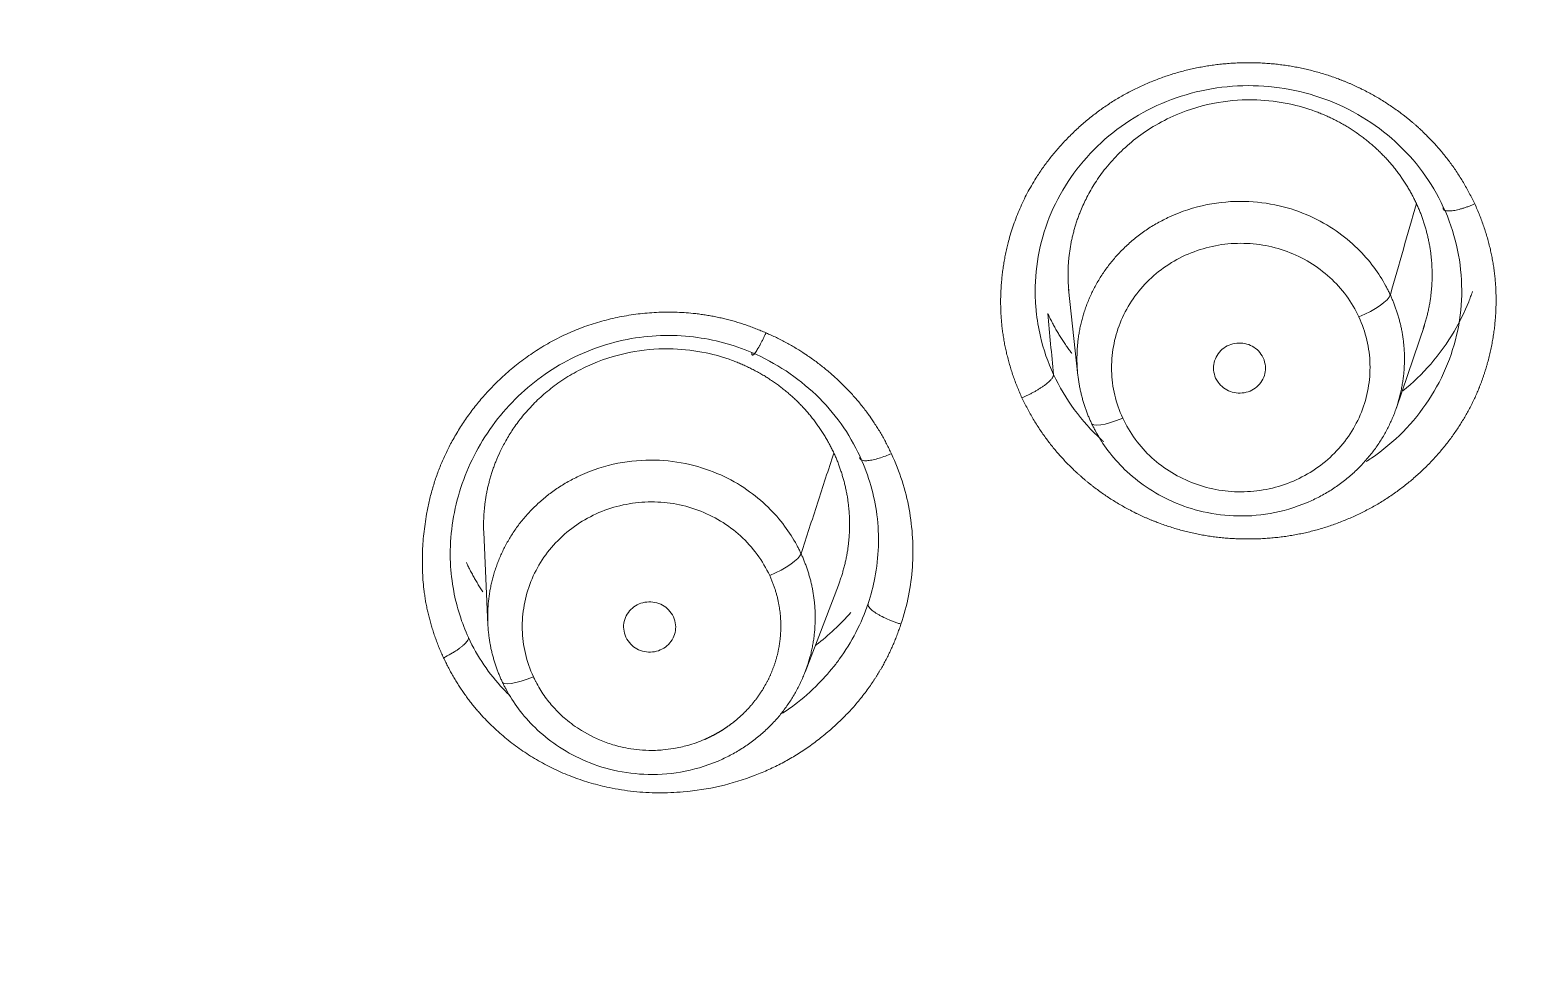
# Model space of a CAD drawing. Extents: x 6534 to 7663, y 0 to 827.
# Drawn here: x 7052.75 to 7065.64, y 511.1 to 519.33 of the extents above; entities that cross this region are included whole.
import ezdxf

# ---------------------------------------------------------------- set-up
doc = ezdxf.new("R2010")
doc.units = 0
doc.header["$LTSCALE"] = 30
doc.header["$MEASUREMENT"] = 0
doc.layers.add('1', color=7, linetype='CONTINUOUS')

msp = doc.modelspace()

# ---------------------------------------------------------------- linework, layer by layer
at = {"layer": '1', "color": 7, "linetype": 'Continuous', "lineweight": 18}
for p, q in [((7061.763, 517.079), (7061.843, 516.332)), ((7064.605, 516.05), (7064.848, 516.764)), ((7056.691, 514.973), (7056.726, 514.169)), ((7059.478, 513.759), (7059.766, 514.514))]:
    msp.add_line(p, q, dxfattribs=at)
at = {"layer": '1', "color": 7, "linetype": 'Continuous', "lineweight": 13}
for p, q in [((7061.958, 515.925), (7061.958, 515.925)), ((7056.847, 513.684), (7056.847, 513.684))]:
    msp.add_line(p, q, dxfattribs=at)
at = {"layer": '1', "color": 7, "linetype": 'Continuous', "lineweight": 18}
for centre, major_axis, ratio, start_param, end_param in [((7103.394, 533.307), (-60.5, 0), 0.961466, 4.72417, 7.004197), ((7103.394, 533.445), (60, 0), 0.961466, 1.582577, 4.712389), ((7103.394, 533.445), (-59.925, 0), 0.961466, 4.712389, 7.853982), ((7103.394, 533.775), (60, 0), 0.961466, 3.141593, 4.11151), ((7103.394, 533.603), (-59.925, 0), 0.961466, 0.108974, 0.846708), ((7064.28, 516.921), (-0.272, -0.126), 0.251191, 1.45551, 2.928407), ((7062.232, 516.044), (0.272, 0.126), 0.25124, 3.053717, 4.596379), ((7059.171, 514.679), (-0.272, -0.126), 0.251271, 1.455896, 2.913161), ((7057.121, 513.802), (0.272, 0.126), 0.25132, 3.034487, 4.59637)]:
    msp.add_ellipse(centre, major_axis=major_axis, ratio=ratio, start_param=start_param, end_param=end_param, dxfattribs=at)
at = {"layer": '1', "color": 7, "linetype": 'Continuous', "lineweight": 13}
for centre, major_axis, start_param, end_param in [((7103.394, 533.307), (59.425, 0), 1.570796, 4.70194), ((7103.394, 533.307), (57.948, 0), 1.579187, 4.712389), ((7103.394, 533.352), (57.403, 0), 1.579486, 4.712389)]:
    msp.add_ellipse(centre, major_axis=major_axis, ratio=0.961466, start_param=start_param, end_param=end_param, dxfattribs=at)
for points, degree, knots in [([(7041.43, 533.602), (7041.43, 531.812), (7041.514, 530.022), (7041.849, 526.457), (7042.1, 524.682), (7042.768, 521.16), (7043.184, 519.414), (7044.179, 515.964), (7044.757, 514.261), (7046.071, 510.912), (7046.806, 509.265), (7048.427, 506.043), (7049.314, 504.467), (7051.23, 501.398), (7052.261, 499.905), (7054.457, 497.015), (7055.623, 495.617), (7056.852, 494.273)], 3, [0, 0, 0, 0, 0.125, 0.125, 0.25, 0.25, 0.375, 0.375, 0.5, 0.5, 0.625, 0.625, 0.75, 0.75, 0.875, 0.875, 1, 1, 1, 1]), ([(7061.358, 516.138), (7061.185, 516.518), (7061.174, 516.917), (7061.169, 517.12), (7061.24, 517.527), (7061.465, 518.097), (7061.764, 518.399), (7062.065, 518.704), (7062.459, 518.87), (7062.849, 519.034), (7063.279, 519.043), (7063.705, 519.051), (7064.101, 518.903), (7064.297, 518.83), (7064.653, 518.612), (7064.805, 518.473), (7065.104, 518.2), (7065.285, 517.819)], 2, [0, 0, 0, 0.125, 0.125, 0.1875, 0.25, 0.375, 0.375, 0.5, 0.5, 0.625, 0.625, 0.75, 0.75, 0.8125, 0.875, 0.875, 1, 1, 1]), ([(7062.232, 515.962), (7062.202, 516.026), (7062.179, 516.093), (7062.146, 516.231), (7062.137, 516.301), (7062.134, 516.442), (7062.139, 516.513), (7062.164, 516.652), (7062.183, 516.72), (7062.236, 516.852), (7062.269, 516.915), (7062.347, 517.035), (7062.393, 517.091), (7062.494, 517.193), (7062.549, 517.239), (7062.669, 517.321), (7062.733, 517.356), (7062.867, 517.413), (7062.937, 517.435), (7063.08, 517.467), (7063.153, 517.475), (7063.3, 517.479), (7063.374, 517.474), (7063.518, 517.45), (7063.589, 517.431), (7063.726, 517.381), (7063.792, 517.349), (7063.916, 517.274), (7063.974, 517.23), (7064.081, 517.133), (7064.129, 517.08), (7064.214, 516.965), (7064.25, 516.903), (7064.28, 516.839)], 3, [0, 0, 0, 0, 0.0625, 0.0625, 0.125, 0.125, 0.1875, 0.1875, 0.25, 0.25, 0.3125, 0.3125, 0.375, 0.375, 0.4375, 0.4375, 0.5, 0.5, 0.5625, 0.5625, 0.625, 0.625, 0.6875, 0.6875, 0.75, 0.75, 0.8125, 0.8125, 0.875, 0.875, 0.9375, 0.9375, 1, 1, 1, 1]), ([(7056.342, 513.884), (7056.339, 513.891), (7056.332, 513.905), (7056.323, 513.927), (7056.313, 513.949), (7056.304, 513.971), (7056.295, 513.993), (7056.287, 514.015), (7056.278, 514.038), (7056.27, 514.06), (7056.262, 514.082), (7056.255, 514.104), (7056.248, 514.126), (7056.241, 514.148), (7056.234, 514.17), (7056.228, 514.192), (7056.222, 514.215), (7056.216, 514.237), (7056.211, 514.259), (7056.205, 514.281), (7056.2, 514.303), (7056.196, 514.326), (7056.191, 514.348), (7056.187, 514.37), (7056.183, 514.392), (7056.18, 514.415), (7056.177, 514.437), (7056.171, 514.478), (7056.165, 514.539), (7056.16, 514.62), (7056.158, 514.703), (7056.159, 514.816), (7056.169, 514.958), (7056.19, 515.109), (7056.216, 515.238), (7056.244, 515.345), (7056.277, 515.45), (7056.316, 515.553), (7056.36, 515.653), (7056.412, 515.755), (7056.472, 515.859), (7056.541, 515.964), (7056.616, 516.065), (7056.697, 516.161), (7056.791, 516.261), (7056.898, 516.362), (7057.019, 516.46), (7057.146, 516.548), (7057.279, 516.628), (7057.42, 516.698), (7057.565, 516.757), (7057.715, 516.804), (7057.869, 516.841), (7058.028, 516.867), (7058.188, 516.88), (7058.348, 516.882), (7058.47, 516.874), (7058.554, 516.865), (7058.6, 516.858), (7058.646, 516.851), (7058.692, 516.842), (7058.738, 516.833), (7058.783, 516.822), (7058.828, 516.811), (7058.873, 516.798), (7058.918, 516.785), (7058.963, 516.77), (7059.007, 516.754), (7059.051, 516.737), (7059.095, 516.72), (7059.125, 516.707), (7059.139, 516.701)], 3, [0, 0, 0, 0, 0.004832, 0.009643, 0.014433, 0.019204, 0.023955, 0.028687, 0.033401, 0.038097, 0.042776, 0.047438, 0.052084, 0.056714, 0.061329, 0.065929, 0.070515, 0.075088, 0.079647, 0.084195, 0.08873, 0.093255, 0.097769, 0.102273, 0.106767, 0.111253, 0.115731, 0.120201, 0.135993, 0.152075, 0.16847, 0.185198, 0.219107, 0.252894, 0.274925, 0.296703, 0.318285, 0.339729, 0.361095, 0.382445, 0.40692, 0.431335, 0.455769, 0.480302, 0.505014, 0.535604, 0.565805, 0.595777, 0.62568, 0.656329, 0.686742, 0.717097, 0.74757, 0.779074, 0.810217, 0.841177, 0.872134, 0.881224, 0.890302, 0.899371, 0.908437, 0.917505, 0.92658, 0.935667, 0.94477, 0.953894, 0.963044, 0.972225, 0.981442, 0.990699, 1, 1, 1, 1]), ([(7061.632, 516.34), (7061.583, 516.446), (7061.545, 516.557), (7061.501, 516.743), (7061.489, 516.816), (7061.482, 516.889)], 3, [0, 0, 0, 0, 0.611247, 0.611247, 1, 1, 1, 1]), ([(7064.28, 516.839), (7064.31, 516.774), (7064.333, 516.707), (7064.365, 516.569), (7064.375, 516.499), (7064.378, 516.358), (7064.373, 516.287), (7064.348, 516.148), (7064.329, 516.08), (7064.276, 515.948), (7064.243, 515.885), (7064.165, 515.766), (7064.119, 515.71), (7064.018, 515.607), (7063.963, 515.561), (7063.843, 515.48), (7063.779, 515.445), (7063.645, 515.387), (7063.575, 515.365), (7063.432, 515.334), (7063.359, 515.325), (7063.212, 515.321), (7063.138, 515.326), (7062.994, 515.35), (7062.923, 515.369), (7062.786, 515.42), (7062.72, 515.451), (7062.596, 515.527), (7062.538, 515.57), (7062.431, 515.667), (7062.383, 515.721), (7062.298, 515.836), (7062.262, 515.897), (7062.232, 515.962)], 3, [0, 0, 0, 0, 0.0625, 0.0625, 0.125, 0.125, 0.1875, 0.1875, 0.25, 0.25, 0.3125, 0.3125, 0.375, 0.375, 0.4375, 0.4375, 0.5, 0.5, 0.5625, 0.5625, 0.625, 0.625, 0.6875, 0.6875, 0.75, 0.75, 0.8125, 0.8125, 0.875, 0.875, 0.9375, 0.9375, 1, 1, 1, 1]), ([(7065.049, 516.431), (7065.005, 516.323), (7064.951, 516.218), (7064.821, 516.021), (7064.747, 515.928), (7064.58, 515.759), (7064.488, 515.683), (7064.374, 515.605), (7064.358, 515.595), (7064.342, 515.585)], 3, [0, 0, 0, 0, 0.316857, 0.316857, 0.633714, 0.633714, 0.950571, 0.950571, 1, 1, 1, 1]), ([(7062.067, 515.758), (7062.061, 515.763), (7062.055, 515.768), (7061.961, 515.854), (7061.882, 515.942), (7061.742, 516.132), (7061.682, 516.233), (7061.633, 516.34)], 3, [0, 0, 0, 0, 0.032531, 0.032531, 0.516266, 0.516266, 1, 1, 1, 1]), ([(7065.321, 516.219), (7065.17, 515.851), (7064.88, 515.557), (7064.579, 515.253), (7064.185, 515.087), (7063.795, 514.922), (7063.365, 514.914), (7062.939, 514.905), (7062.543, 515.053), (7062.347, 515.126), (7061.991, 515.345), (7061.839, 515.484), (7061.54, 515.756), (7061.358, 516.138)], 2, [0, 0, 0, 0.162742, 0.162742, 0.330194, 0.330194, 0.497645, 0.497645, 0.665097, 0.665097, 0.748823, 0.832548, 0.832548, 1, 1, 1]), ([(7060.226, 515.653), (7060.209, 515.646), (7060.192, 515.639), (7060.156, 515.626), (7060.137, 515.619), (7060.101, 515.609), (7060.084, 515.604), (7060.051, 515.597), (7060.036, 515.594), (7060.008, 515.592), (7059.996, 515.592), (7059.977, 515.594), (7059.969, 515.597), (7059.958, 515.603), (7059.955, 515.607), (7059.952, 515.617), (7059.952, 515.623), (7059.954, 515.628)], 3, [0, 0, 0, 0, 0.125, 0.125, 0.25, 0.25, 0.375, 0.375, 0.5, 0.5, 0.625, 0.625, 0.75, 0.75, 0.875, 0.875, 1, 1, 1, 1]), ([(7057.121, 513.719), (7057.091, 513.784), (7057.068, 513.851), (7057.036, 513.988), (7057.027, 514.059), (7057.023, 514.2), (7057.029, 514.271), (7057.054, 514.41), (7057.073, 514.478), (7057.126, 514.61), (7057.159, 514.673), (7057.237, 514.792), (7057.282, 514.848), (7057.384, 514.95), (7057.439, 514.997), (7057.559, 515.078), (7057.623, 515.113), (7057.757, 515.171), (7057.827, 515.193), (7057.97, 515.224), (7058.043, 515.233), (7058.19, 515.237), (7058.264, 515.232), (7058.408, 515.208), (7058.479, 515.189), (7058.616, 515.138), (7058.682, 515.107), (7058.806, 515.032), (7058.865, 514.988), (7058.971, 514.891), (7059.019, 514.838), (7059.104, 514.722), (7059.141, 514.661), (7059.171, 514.596)], 3, [0, 0, 0, 0, 0.0625, 0.0625, 0.125, 0.125, 0.1875, 0.1875, 0.25, 0.25, 0.3125, 0.3125, 0.375, 0.375, 0.4375, 0.4375, 0.5, 0.5, 0.5625, 0.5625, 0.625, 0.625, 0.6875, 0.6875, 0.75, 0.75, 0.8125, 0.8125, 0.875, 0.875, 0.9375, 0.9375, 1, 1, 1, 1]), ([(7056.559, 514.058), (7056.5, 514.186), (7056.432, 514.4), (7056.406, 514.625), (7056.402, 514.707)], 3, [0, 0, 0, 0, 0.635804, 1, 1, 1, 1]), ([(7059.171, 514.596), (7059.173, 514.591), (7059.178, 514.582), (7059.184, 514.566), (7059.19, 514.551), (7059.196, 514.536), (7059.202, 514.521), (7059.207, 514.506), (7059.213, 514.491), (7059.218, 514.476), (7059.222, 514.461), (7059.227, 514.446), (7059.231, 514.431), (7059.235, 514.416), (7059.239, 514.401), (7059.242, 514.385), (7059.245, 514.37), (7059.248, 514.355), (7059.251, 514.341), (7059.254, 514.326), (7059.256, 514.311), (7059.258, 514.296), (7059.26, 514.281), (7059.262, 514.266), (7059.263, 514.252), (7059.264, 514.237), (7059.265, 514.223), (7059.266, 514.208), (7059.267, 514.194), (7059.267, 514.179), (7059.267, 514.165), (7059.267, 514.151), (7059.267, 514.137), (7059.267, 514.122), (7059.266, 514.108), (7059.265, 514.095), (7059.264, 514.081), (7059.263, 514.067), (7059.262, 514.053), (7059.26, 514.04), (7059.259, 514.026), (7059.257, 514.013), (7059.255, 514), (7059.253, 513.986), (7059.25, 513.973), (7059.248, 513.96), (7059.245, 513.947), (7059.243, 513.935), (7059.24, 513.922), (7059.237, 513.909), (7059.234, 513.897), (7059.23, 513.885), (7059.227, 513.872), (7059.223, 513.86), (7059.22, 513.848), (7059.216, 513.836), (7059.212, 513.824), (7059.208, 513.813), (7059.204, 513.801), (7059.199, 513.79), (7059.195, 513.778), (7059.19, 513.767), (7059.186, 513.756), (7059.181, 513.745), (7059.176, 513.734), (7059.172, 513.723), (7059.167, 513.713), (7059.162, 513.702), (7059.156, 513.692), (7059.151, 513.682), (7059.146, 513.671), (7059.141, 513.661), (7059.135, 513.651), (7059.13, 513.642), (7059.124, 513.632), (7059.118, 513.622), (7059.113, 513.613), (7059.107, 513.604), (7059.101, 513.594), (7059.095, 513.585), (7059.089, 513.576), (7059.083, 513.567), (7059.077, 513.559), (7059.071, 513.55), (7059.065, 513.541), (7059.059, 513.533), (7059.053, 513.525), (7059.046, 513.517), (7059.04, 513.509), (7059.034, 513.501), (7059.028, 513.493), (7059.021, 513.485), (7059.015, 513.478), (7059.008, 513.47), (7059.002, 513.463), (7058.996, 513.455), (7058.989, 513.448), (7058.983, 513.441), (7058.976, 513.434), (7058.97, 513.428), (7058.963, 513.421), (7058.957, 513.414), (7058.95, 513.408), (7058.944, 513.401), (7058.937, 513.395), (7058.931, 513.389), (7058.924, 513.383), (7058.918, 513.377), (7058.911, 513.371), (7058.905, 513.365), (7058.898, 513.359), (7058.892, 513.354), (7058.885, 513.348), (7058.879, 513.343), (7058.872, 513.338), (7058.866, 513.332), (7058.86, 513.327), (7058.853, 513.322), (7058.847, 513.317), (7058.84, 513.313), (7058.834, 513.308), (7058.828, 513.303), (7058.822, 513.299), (7058.815, 513.294), (7058.809, 513.29), (7058.803, 513.285), (7058.797, 513.281), (7058.791, 513.277), (7058.785, 513.273), (7058.779, 513.269), (7058.773, 513.265), (7058.767, 513.261), (7058.761, 513.257), (7058.755, 513.254), (7058.749, 513.25), (7058.743, 513.247), (7058.738, 513.243), (7058.732, 513.24), (7058.726, 513.236), (7058.72, 513.233), (7058.715, 513.23), (7058.709, 513.227), (7058.704, 513.224), (7058.698, 513.221), (7058.693, 513.218), (7058.688, 513.215), (7058.682, 513.212), (7058.677, 513.21), (7058.672, 513.207), (7058.667, 513.204), (7058.662, 513.202), (7058.657, 513.199), (7058.652, 513.197), (7058.647, 513.194), (7058.642, 513.192), (7058.637, 513.19), (7058.633, 513.188), (7058.628, 513.185), (7058.623, 513.183), (7058.619, 513.181), (7058.614, 513.179), (7058.61, 513.177), (7058.56, 513.156), (7058.47, 513.124), (7058.348, 513.097), (7058.254, 513.085), (7058.164, 513.079), (7058.071, 513.081), (7057.97, 513.092), (7057.885, 513.109), (7057.813, 513.128), (7057.695, 513.167), (7057.554, 513.236), (7057.427, 513.328), (7057.354, 513.394), (7057.308, 513.44), (7057.265, 513.489), (7057.223, 513.542), (7057.185, 513.6), (7057.158, 513.647), (7057.14, 513.681), (7057.13, 513.701), (7057.124, 513.713), (7057.121, 513.719)], 3, [0, 0, 0, 0, 0.004832, 0.009642, 0.014431, 0.019198, 0.023943, 0.028666, 0.033368, 0.038049, 0.042707, 0.047344, 0.051959, 0.056553, 0.061125, 0.065675, 0.070204, 0.074711, 0.079196, 0.08366, 0.088102, 0.092522, 0.096921, 0.101298, 0.105654, 0.109987, 0.114299, 0.11859, 0.122859, 0.127106, 0.131331, 0.135535, 0.139717, 0.143877, 0.148016, 0.152133, 0.156229, 0.160302, 0.164355, 0.168385, 0.172394, 0.176381, 0.180347, 0.18429, 0.188213, 0.192113, 0.195992, 0.199849, 0.203685, 0.207499, 0.211291, 0.215061, 0.21881, 0.222537, 0.226243, 0.229927, 0.233589, 0.23723, 0.240849, 0.244446, 0.248022, 0.251575, 0.255108, 0.258618, 0.262107, 0.265575, 0.26902, 0.272444, 0.275847, 0.279227, 0.282586, 0.285924, 0.289239, 0.292533, 0.295806, 0.299056, 0.302285, 0.305493, 0.308678, 0.311842, 0.314985, 0.318105, 0.321204, 0.324282, 0.327338, 0.330372, 0.333384, 0.336375, 0.339344, 0.342291, 0.345217, 0.348121, 0.351004, 0.353864, 0.356704, 0.359521, 0.362317, 0.365091, 0.367843, 0.370574, 0.373283, 0.375971, 0.378637, 0.381281, 0.383903, 0.386504, 0.389083, 0.391641, 0.394177, 0.396691, 0.399184, 0.401654, 0.404104, 0.406531, 0.408937, 0.411321, 0.413684, 0.416025, 0.418344, 0.420642, 0.422918, 0.425172, 0.427404, 0.429615, 0.431805, 0.433972, 0.436118, 0.438243, 0.440345, 0.442426, 0.444486, 0.446523, 0.448539, 0.450534, 0.452506, 0.454457, 0.456387, 0.458294, 0.46018, 0.462045, 0.463887, 0.465709, 0.467508, 0.469286, 0.471042, 0.472776, 0.474489, 0.47618, 0.47785, 0.479497, 0.481123, 0.482728, 0.484311, 0.485872, 0.487411, 0.488929, 0.490425, 0.4919, 0.493353, 0.494784, 0.496194, 0.497581, 0.498948, 0.543054, 0.578533, 0.605381, 0.623592, 0.655956, 0.684566, 0.709417, 0.730505, 0.747828, 0.815777, 0.864408, 0.88261, 0.901287, 0.920436, 0.940057, 0.960147, 0.980706, 0.987795, 0.994227, 1, 1, 1, 1]), ([(7060.309, 514.175), (7060.3, 514.178), (7060.265, 514.189), (7060.206, 514.212), (7060.153, 514.236), (7060.119, 514.255), (7060.097, 514.268), (7060.077, 514.281), (7060.053, 514.299), (7060.03, 514.322), (7060.022, 514.342), (7060.024, 514.352), (7060.024, 514.354)], 3, [0, 0, 0, 0, 0.050598, 0.200084, 0.34957, 0.424312, 0.499055, 0.573798, 0.648541, 0.798027, 0.947513, 1, 1, 1, 1]), ([(7060.309, 514.175), (7060.306, 514.168), (7060.301, 514.153), (7060.293, 514.13), (7060.285, 514.108), (7060.277, 514.085), (7060.269, 514.063), (7060.26, 514.041), (7060.251, 514.019), (7060.242, 513.998), (7060.232, 513.976), (7060.222, 513.955), (7060.213, 513.933), (7060.202, 513.912), (7060.192, 513.891), (7060.181, 513.87), (7060.17, 513.849), (7060.159, 513.829), (7060.148, 513.808), (7060.136, 513.788), (7060.124, 513.768), (7060.112, 513.747), (7060.1, 513.728), (7060.087, 513.708), (7060.074, 513.688), (7060.061, 513.669), (7060.048, 513.649), (7060.015, 513.603), (7059.96, 513.53), (7059.879, 513.435), (7059.791, 513.345), (7059.698, 513.259), (7059.6, 513.178), (7059.497, 513.102), (7059.39, 513.033), (7059.279, 512.97), (7059.164, 512.913), (7058.986, 512.839), (7058.739, 512.763), (7058.456, 512.719), (7058.205, 512.709), (7057.99, 512.721), (7057.795, 512.752), (7057.622, 512.795), (7057.47, 512.845), (7057.322, 512.907), (7057.181, 512.979), (7057.046, 513.062), (7056.918, 513.154), (7056.799, 513.256), (7056.714, 513.339), (7056.659, 513.4), (7056.63, 513.433), (7056.601, 513.467), (7056.574, 513.502), (7056.547, 513.537), (7056.521, 513.573), (7056.496, 513.61), (7056.471, 513.647), (7056.448, 513.685), (7056.425, 513.723), (7056.403, 513.763), (7056.382, 513.802), (7056.362, 513.843), (7056.349, 513.87), (7056.342, 513.884)], 3, [0, 0, 0, 0, 0.004808, 0.009602, 0.014384, 0.019153, 0.023912, 0.028659, 0.033397, 0.038124, 0.042843, 0.047554, 0.052257, 0.056954, 0.061644, 0.066328, 0.071008, 0.075683, 0.080355, 0.085024, 0.08969, 0.094355, 0.099019, 0.103683, 0.108347, 0.113013, 0.11768, 0.12235, 0.146916, 0.171479, 0.19613, 0.220956, 0.246046, 0.270867, 0.2956, 0.32034, 0.345182, 0.370224, 0.432124, 0.494939, 0.537083, 0.579095, 0.621393, 0.653313, 0.685037, 0.716739, 0.748597, 0.780298, 0.811763, 0.843149, 0.874616, 0.883542, 0.892458, 0.901366, 0.910271, 0.919177, 0.928087, 0.937005, 0.945937, 0.954884, 0.963852, 0.972843, 0.981863, 0.990914, 1, 1, 1, 1]), ([(7056.342, 513.884), (7056.348, 513.886), (7056.376, 513.9), (7056.412, 513.92), (7056.448, 513.943), (7056.471, 513.958), (7056.491, 513.973), (7056.518, 513.995), (7056.545, 514.021), (7056.558, 514.044), (7056.559, 514.055), (7056.559, 514.058)], 3, [0, 0, 0, 0, 0.039631, 0.219096, 0.308828, 0.398561, 0.488293, 0.578026, 0.75749, 0.936955, 1, 1, 1, 1]), ([(7056.924, 513.549), (7056.902, 513.57), (7056.881, 513.591), (7056.798, 513.678), (7056.742, 513.749), (7056.641, 513.897), (7056.597, 513.976), (7056.559, 514.058)], 3, [0, 0, 0, 0, 0.145299, 0.145299, 0.572649, 0.572649, 1, 1, 1, 1]), ([(7059.743, 513.829), (7059.697, 513.77), (7059.647, 513.713), (7059.53, 513.593), (7059.459, 513.531), (7059.351, 513.449), (7059.317, 513.425), (7059.282, 513.402)], 3, [0, 0, 0, 0, 0.359084, 0.359084, 0.801171, 0.801171, 1, 1, 1, 1])]:
    msp.add_open_spline(points, degree=degree, knots=knots, dxfattribs=at)
at = {"layer": '1', "color": 7, "linetype": 'Continuous', "lineweight": 18}
for points, degree, knots in [([(7061.482, 516.889), (7061.477, 516.932), (7061.475, 516.974), (7061.47, 517.133), (7061.479, 517.249), (7061.52, 517.479), (7061.552, 517.592), (7061.639, 517.809), (7061.694, 517.914), (7061.823, 518.111), (7061.898, 518.203), (7062.064, 518.372), (7062.156, 518.449), (7062.354, 518.584), (7062.459, 518.642), (7062.681, 518.737), (7062.796, 518.774), (7063.032, 518.826), (7063.153, 518.841), (7063.395, 518.847), (7063.516, 518.839), (7063.755, 518.8), (7063.872, 518.769), (7064.098, 518.687), (7064.207, 518.634), (7064.412, 518.51), (7064.508, 518.439), (7064.683, 518.279), (7064.763, 518.191), (7064.903, 518.001), (7064.963, 517.899), (7065.012, 517.792)], 3, [0, 0, 0, 0, 0.025341, 0.025341, 0.09496, 0.09496, 0.164578, 0.164578, 0.234197, 0.234197, 0.303815, 0.303815, 0.373434, 0.373434, 0.443052, 0.443052, 0.512671, 0.512671, 0.582289, 0.582289, 0.651908, 0.651908, 0.721526, 0.721526, 0.791145, 0.791145, 0.860763, 0.860763, 0.930382, 0.930382, 1, 1, 1, 1]), ([(7061.766, 517.05), (7061.766, 517.053), (7061.764, 517.069), (7061.762, 517.097), (7061.759, 517.135), (7061.758, 517.174), (7061.758, 517.212), (7061.758, 517.251), (7061.76, 517.29), (7061.763, 517.328), (7061.767, 517.367), (7061.772, 517.405), (7061.778, 517.444), (7061.784, 517.483), (7061.792, 517.521), (7061.802, 517.559), (7061.812, 517.597), (7061.823, 517.635), (7061.835, 517.673), (7061.848, 517.711), (7061.873, 517.774), (7061.914, 517.867), (7061.983, 517.99), (7062.073, 518.119), (7062.188, 518.25), (7062.328, 518.377), (7062.498, 518.496), (7062.739, 518.619), (7063.042, 518.709), (7063.378, 518.731), (7063.662, 518.696), (7063.836, 518.646), (7063.923, 518.614), (7063.944, 518.606), (7063.964, 518.597), (7063.984, 518.589), (7064.004, 518.58), (7064.024, 518.571), (7064.044, 518.562), (7064.063, 518.552), (7064.083, 518.542), (7064.102, 518.532), (7064.121, 518.522), (7064.14, 518.511), (7064.158, 518.501), (7064.177, 518.49), (7064.195, 518.478), (7064.213, 518.467), (7064.231, 518.455), (7064.249, 518.443), (7064.267, 518.431), (7064.284, 518.419), (7064.301, 518.406), (7064.318, 518.394), (7064.335, 518.381), (7064.351, 518.367), (7064.368, 518.354), (7064.384, 518.34), (7064.4, 518.327), (7064.416, 518.313), (7064.431, 518.299), (7064.446, 518.284), (7064.462, 518.27), (7064.476, 518.255), (7064.491, 518.24), (7064.505, 518.225), (7064.52, 518.21), (7064.534, 518.195), (7064.547, 518.179), (7064.561, 518.163), (7064.574, 518.148), (7064.587, 518.132), (7064.6, 518.115), (7064.612, 518.099), (7064.625, 518.083), (7064.637, 518.066), (7064.648, 518.05), (7064.66, 518.033), (7064.671, 518.016), (7064.682, 517.999), (7064.693, 517.982), (7064.704, 517.964), (7064.714, 517.947), (7064.724, 517.929), (7064.734, 517.912), (7064.743, 517.894), (7064.753, 517.876), (7064.762, 517.858), (7064.771, 517.84), (7064.776, 517.828), (7064.779, 517.822)], 3, [0, 0, 0, 0, 0.002199, 0.01113, 0.02008, 0.029049, 0.038037, 0.047044, 0.056071, 0.065116, 0.074181, 0.083265, 0.092369, 0.101491, 0.110633, 0.119794, 0.128975, 0.138174, 0.147394, 0.156632, 0.16589, 0.194897, 0.227477, 0.263633, 0.303365, 0.346676, 0.393568, 0.444042, 0.529926, 0.604883, 0.668879, 0.721886, 0.726836, 0.731782, 0.736722, 0.741656, 0.746585, 0.751509, 0.756427, 0.761339, 0.766247, 0.771148, 0.776045, 0.780936, 0.785821, 0.790701, 0.795575, 0.800444, 0.805308, 0.810166, 0.815019, 0.819866, 0.824708, 0.829544, 0.834375, 0.8392, 0.84402, 0.848834, 0.853643, 0.858446, 0.863244, 0.868037, 0.872824, 0.877605, 0.882381, 0.887152, 0.891917, 0.896677, 0.901431, 0.90618, 0.910923, 0.91566, 0.920393, 0.925119, 0.929841, 0.934556, 0.939267, 0.943971, 0.948671, 0.953364, 0.958053, 0.962735, 0.967413, 0.972085, 0.976751, 0.981412, 0.986067, 0.990717, 0.995361, 1, 1, 1, 1]), ([(7064.553, 517.03), (7064.55, 517.035), (7064.546, 517.045), (7064.538, 517.061), (7064.53, 517.076), (7064.523, 517.091), (7064.487, 517.158), (7064.41, 517.278), (7064.267, 517.442), (7064.082, 517.594), (7063.854, 517.723), (7063.585, 517.814), (7063.281, 517.852), (7062.955, 517.824), (7062.722, 517.748), (7062.585, 517.681), (7062.533, 517.653), (7062.483, 517.624), (7062.435, 517.593), (7062.389, 517.56), (7062.344, 517.526), (7062.302, 517.49), (7062.261, 517.453), (7062.222, 517.415), (7062.185, 517.376), (7062.151, 517.337), (7062.118, 517.296), (7062.086, 517.254), (7062.057, 517.212), (7062.03, 517.169), (7062.005, 517.126), (7061.982, 517.083), (7061.96, 517.039), (7061.94, 516.995), (7061.922, 516.951), (7061.906, 516.906), (7061.892, 516.862), (7061.879, 516.818), (7061.868, 516.774), (7061.859, 516.73), (7061.851, 516.686), (7061.845, 516.642), (7061.841, 516.599), (7061.837, 516.557), (7061.836, 516.514), (7061.835, 516.473), (7061.836, 516.431), (7061.838, 516.391), (7061.841, 516.351), (7061.846, 516.311), (7061.852, 516.272), (7061.858, 516.234), (7061.866, 516.197), (7061.875, 516.16), (7061.884, 516.124), (7061.894, 516.089), (7061.906, 516.055), (7061.918, 516.021), (7061.93, 515.988), (7061.944, 515.956), (7061.953, 515.935), (7061.958, 515.925)], 3, [0, 0, 0, 0, 0.004015, 0.007996, 0.011942, 0.015855, 0.019734, 0.064711, 0.114332, 0.168596, 0.227502, 0.291048, 0.359234, 0.432056, 0.509512, 0.522903, 0.536174, 0.549323, 0.562352, 0.575259, 0.588045, 0.600709, 0.613253, 0.625675, 0.637976, 0.650156, 0.662214, 0.674151, 0.685967, 0.697662, 0.709235, 0.720687, 0.732018, 0.743227, 0.754315, 0.765282, 0.776127, 0.786851, 0.797453, 0.807935, 0.818295, 0.828533, 0.83865, 0.848646, 0.85852, 0.868273, 0.877905, 0.887415, 0.896804, 0.906071, 0.915217, 0.924242, 0.933145, 0.941927, 0.950587, 0.959126, 0.967544, 0.97584, 0.984015, 0.992068, 1, 1, 1, 1]), ([(7064.779, 517.822), (7064.784, 517.811), (7064.795, 517.788), (7064.809, 517.753), (7064.823, 517.718), (7064.835, 517.683), (7064.847, 517.647), (7064.858, 517.611), (7064.868, 517.574), (7064.877, 517.538), (7064.885, 517.501), (7064.893, 517.463), (7064.899, 517.426), (7064.904, 517.388), (7064.908, 517.35), (7064.912, 517.312), (7064.914, 517.274), (7064.915, 517.235), (7064.916, 517.197), (7064.915, 517.158), (7064.913, 517.119), (7064.91, 517.081), (7064.906, 517.042), (7064.902, 517.003), (7064.896, 516.965), (7064.889, 516.926), (7064.881, 516.888), (7064.872, 516.85), (7064.862, 516.812), (7064.85, 516.774), (7064.842, 516.747), (7064.837, 516.733), (7064.837, 516.732)], 3, [0, 0, 0, 0, 0.033327, 0.066728, 0.100203, 0.133752, 0.167374, 0.201069, 0.234839, 0.268681, 0.302598, 0.336588, 0.370651, 0.404788, 0.438999, 0.473283, 0.50764, 0.542071, 0.576575, 0.611152, 0.645803, 0.680527, 0.715324, 0.750195, 0.785138, 0.820155, 0.855245, 0.890408, 0.925644, 0.960954, 0.996336, 1, 1, 1, 1]), ([(7065.012, 517.792), (7065.062, 517.686), (7065.1, 517.575), (7065.153, 517.348), (7065.168, 517.232), (7065.175, 516.999), (7065.166, 516.883), (7065.125, 516.653), (7065.092, 516.54), (7065.049, 516.431)], 3, [0, 0, 0, 0, 0.25, 0.25, 0.5, 0.5, 0.75, 0.75, 1, 1, 1, 1]), ([(7065.285, 517.819), (7065.459, 517.438), (7065.469, 517.04), (7065.475, 516.837), (7065.404, 516.43), (7065.325, 516.23), (7065.321, 516.219)], 2, [0, 0, 0, 0.493066, 0.493066, 0.7396, 0.986133, 1, 1, 1]), ([(7061.958, 515.925), (7061.96, 515.92), (7061.965, 515.909), (7061.973, 515.894), (7061.98, 515.879), (7061.988, 515.864), (7062.025, 515.795), (7062.103, 515.673), (7062.249, 515.508), (7062.436, 515.356), (7062.665, 515.228), (7062.934, 515.139), (7063.236, 515.102), (7063.559, 515.131), (7063.789, 515.207), (7063.926, 515.273), (7063.977, 515.301), (7064.027, 515.33), (7064.075, 515.362), (7064.121, 515.394), (7064.166, 515.428), (7064.208, 515.464), (7064.249, 515.5), (7064.288, 515.538), (7064.324, 515.577), (7064.359, 515.617), (7064.392, 515.658), (7064.423, 515.699), (7064.452, 515.741), (7064.48, 515.784), (7064.505, 515.827), (7064.528, 515.87), (7064.55, 515.914), (7064.57, 515.958), (7064.588, 516.002), (7064.604, 516.046), (7064.618, 516.091), (7064.631, 516.135), (7064.642, 516.179), (7064.651, 516.223), (7064.659, 516.267), (7064.665, 516.31), (7064.67, 516.353), (7064.673, 516.396), (7064.675, 516.438), (7064.676, 516.48), (7064.675, 516.522), (7064.673, 516.562), (7064.669, 516.602), (7064.665, 516.642), (7064.659, 516.681), (7064.653, 516.719), (7064.645, 516.757), (7064.636, 516.793), (7064.627, 516.829), (7064.616, 516.865), (7064.605, 516.899), (7064.593, 516.933), (7064.58, 516.966), (7064.567, 516.998), (7064.558, 517.019), (7064.553, 517.03)], 3, [0, 0, 0, 0, 0.003927, 0.007866, 0.011819, 0.015784, 0.019761, 0.065641, 0.115909, 0.170561, 0.229595, 0.293007, 0.360793, 0.432948, 0.509466, 0.522824, 0.536063, 0.549181, 0.56218, 0.575059, 0.587818, 0.600457, 0.612976, 0.625376, 0.637655, 0.649815, 0.661855, 0.673776, 0.685576, 0.697257, 0.708818, 0.720259, 0.731581, 0.742783, 0.753865, 0.764827, 0.77567, 0.786393, 0.796996, 0.807479, 0.817843, 0.828087, 0.838212, 0.848217, 0.858102, 0.867868, 0.877514, 0.88704, 0.896447, 0.905734, 0.914901, 0.923949, 0.932878, 0.941686, 0.950376, 0.958945, 0.967395, 0.975726, 0.983937, 0.992028, 1, 1, 1, 1]), ([(7064.661, 516.197), (7064.748, 516.268), (7064.914, 516.428), (7065.104, 516.692), (7065.2, 516.89), (7065.241, 516.993), (7065.249, 517.015), (7065.257, 517.037), (7065.263, 517.053), (7065.265, 517.061), (7065.265, 517.061)], 3, [0, 0, 0, 0, 0.31284, 0.639301, 0.909593, 0.93192, 0.954221, 0.976497, 0.998746, 1, 1, 1, 1]), ([(7061.582, 516.869), (7061.587, 516.857), (7061.599, 516.832), (7061.618, 516.795), (7061.637, 516.759), (7061.658, 516.722), (7061.679, 516.687), (7061.701, 516.651), (7061.724, 516.616), (7061.748, 516.581), (7061.77, 516.55), (7061.785, 516.53), (7061.792, 516.521)], 3, [0, 0, 0, 0, 0.10132, 0.202884, 0.304693, 0.406747, 0.509046, 0.611589, 0.714379, 0.817414, 0.920694, 1, 1, 1, 1]), ([(7056.402, 514.707), (7056.398, 514.804), (7056.409, 515.098), (7056.546, 515.582), (7056.885, 516.09), (7057.363, 516.467), (7057.926, 516.674), (7058.498, 516.695), (7058.857, 516.598), (7059.017, 516.53)], 3, [0, 0, 0, 0, 0.078074, 0.235837, 0.395834, 0.553802, 0.708829, 0.861037, 1, 1, 1, 1]), ([(7056.691, 514.973), (7056.69, 514.985), (7056.69, 515.009), (7056.689, 515.046), (7056.69, 515.084), (7056.692, 515.123), (7056.695, 515.162), (7056.699, 515.201), (7056.703, 515.24), (7056.709, 515.278), (7056.716, 515.317), (7056.724, 515.356), (7056.734, 515.394), (7056.744, 515.432), (7056.755, 515.471), (7056.767, 515.508), (7056.78, 515.546), (7056.802, 515.601), (7056.834, 515.675), (7056.883, 515.769), (7056.944, 515.868), (7057.018, 515.969), (7057.107, 516.071), (7057.213, 516.172), (7057.335, 516.268), (7057.475, 516.357), (7057.692, 516.464), (7057.981, 516.549), (7058.318, 516.572), (7058.604, 516.537), (7058.78, 516.487), (7058.867, 516.454), (7058.888, 516.446), (7058.908, 516.438), (7058.928, 516.429), (7058.948, 516.42), (7058.968, 516.411), (7058.988, 516.402), (7059.007, 516.392), (7059.027, 516.382), (7059.046, 516.372), (7059.065, 516.362), (7059.084, 516.351), (7059.103, 516.341), (7059.122, 516.33), (7059.14, 516.318), (7059.158, 516.307), (7059.176, 516.295), (7059.194, 516.283), (7059.212, 516.271), (7059.229, 516.259), (7059.246, 516.246), (7059.263, 516.233), (7059.28, 516.22), (7059.297, 516.207), (7059.313, 516.193), (7059.33, 516.18), (7059.346, 516.166), (7059.361, 516.152), (7059.377, 516.138), (7059.392, 516.123), (7059.408, 516.109), (7059.423, 516.094), (7059.437, 516.079), (7059.452, 516.064), (7059.466, 516.049), (7059.48, 516.033), (7059.494, 516.018), (7059.507, 516.002), (7059.521, 515.986), (7059.534, 515.97), (7059.546, 515.954), (7059.559, 515.938), (7059.571, 515.921), (7059.584, 515.904), (7059.595, 515.888), (7059.607, 515.871), (7059.618, 515.854), (7059.629, 515.837), (7059.64, 515.819), (7059.651, 515.802), (7059.661, 515.785), (7059.671, 515.767), (7059.681, 515.749), (7059.691, 515.731), (7059.7, 515.713), (7059.709, 515.695), (7059.718, 515.677), (7059.724, 515.665), (7059.727, 515.659)], 3, [0, 0, 0, 0, 0.007955, 0.017131, 0.026327, 0.035543, 0.044779, 0.054034, 0.063309, 0.072604, 0.081918, 0.091253, 0.100607, 0.109981, 0.119375, 0.12879, 0.138224, 0.147678, 0.170437, 0.195401, 0.222572, 0.251952, 0.283542, 0.317344, 0.35336, 0.391591, 0.43204, 0.519821, 0.596438, 0.661849, 0.716021, 0.721076, 0.726126, 0.731171, 0.73621, 0.741243, 0.746271, 0.751293, 0.75631, 0.761321, 0.766326, 0.771326, 0.77632, 0.781309, 0.786292, 0.791269, 0.796241, 0.801207, 0.806168, 0.811123, 0.816073, 0.821017, 0.825955, 0.830888, 0.835815, 0.840736, 0.845652, 0.850563, 0.855467, 0.860366, 0.86526, 0.870148, 0.87503, 0.879907, 0.884778, 0.889643, 0.894503, 0.899358, 0.904206, 0.909049, 0.913887, 0.918718, 0.923545, 0.928365, 0.93318, 0.93799, 0.942793, 0.947591, 0.952384, 0.957171, 0.961952, 0.966728, 0.971498, 0.976262, 0.981021, 0.985774, 0.990522, 0.995264, 1, 1, 1, 1]), ([(7059.017, 516.53), (7059.223, 516.441), (7059.413, 516.316), (7059.652, 516.086), (7059.725, 516.002), (7059.853, 515.823), (7059.908, 515.728), (7059.954, 515.628)], 3, [0, 0, 0, 0, 0.5, 0.5, 0.75, 0.75, 1, 1, 1, 1]), ([(7059.443, 514.786), (7059.44, 514.791), (7059.436, 514.801), (7059.428, 514.817), (7059.421, 514.831), (7059.413, 514.846), (7059.377, 514.913), (7059.3, 515.034), (7059.156, 515.198), (7058.971, 515.351), (7058.743, 515.479), (7058.474, 515.57), (7058.17, 515.609), (7057.845, 515.581), (7057.613, 515.506), (7057.475, 515.439), (7057.423, 515.411), (7057.373, 515.382), (7057.325, 515.351), (7057.279, 515.318), (7057.234, 515.284), (7057.192, 515.248), (7057.151, 515.211), (7057.112, 515.173), (7057.075, 515.135), (7057.04, 515.095), (7057.007, 515.054), (7056.976, 515.013), (7056.947, 514.97), (7056.92, 514.928), (7056.895, 514.885), (7056.871, 514.841), (7056.85, 514.797), (7056.83, 514.753), (7056.812, 514.709), (7056.796, 514.665), (7056.782, 514.62), (7056.769, 514.576), (7056.758, 514.532), (7056.749, 514.488), (7056.741, 514.444), (7056.735, 514.401), (7056.73, 514.358), (7056.727, 514.315), (7056.725, 514.273), (7056.725, 514.231), (7056.726, 514.19), (7056.728, 514.149), (7056.731, 514.109), (7056.736, 514.07), (7056.741, 514.031), (7056.748, 513.993), (7056.755, 513.956), (7056.764, 513.919), (7056.774, 513.883), (7056.784, 513.848), (7056.795, 513.813), (7056.807, 513.78), (7056.82, 513.747), (7056.833, 513.715), (7056.843, 513.694), (7056.847, 513.684)], 3, [0, 0, 0, 0, 0.003921, 0.007817, 0.011689, 0.015536, 0.019358, 0.064573, 0.114371, 0.16875, 0.227711, 0.291254, 0.359377, 0.43208, 0.50936, 0.522766, 0.53605, 0.549213, 0.562254, 0.575174, 0.587972, 0.600648, 0.613202, 0.625635, 0.637946, 0.650136, 0.662203, 0.674149, 0.685973, 0.697676, 0.709256, 0.720715, 0.732052, 0.743267, 0.75436, 0.765331, 0.776181, 0.786908, 0.797514, 0.807998, 0.81836, 0.8286, 0.838718, 0.848715, 0.858589, 0.868342, 0.877972, 0.887481, 0.896868, 0.906133, 0.915276, 0.924297, 0.933196, 0.941973, 0.950628, 0.959162, 0.967573, 0.975863, 0.98403, 0.992076, 1, 1, 1, 1]), ([(7059.727, 515.659), (7059.732, 515.648), (7059.742, 515.625), (7059.757, 515.59), (7059.77, 515.555), (7059.783, 515.519), (7059.795, 515.483), (7059.806, 515.447), (7059.816, 515.411), (7059.825, 515.374), (7059.833, 515.336), (7059.841, 515.299), (7059.847, 515.261), (7059.852, 515.223), (7059.856, 515.185), (7059.86, 515.147), (7059.862, 515.108), (7059.863, 515.07), (7059.864, 515.031), (7059.863, 514.992), (7059.861, 514.953), (7059.858, 514.915), (7059.854, 514.876), (7059.85, 514.837), (7059.844, 514.798), (7059.837, 514.76), (7059.829, 514.721), (7059.819, 514.683), (7059.809, 514.644), (7059.798, 514.606), (7059.786, 514.568), (7059.775, 514.537), (7059.768, 514.519), (7059.766, 514.514)], 3, [0, 0, 0, 0, 0.031798, 0.063667, 0.095605, 0.127615, 0.159695, 0.191845, 0.224065, 0.256356, 0.288717, 0.321149, 0.353651, 0.386223, 0.418866, 0.451579, 0.484362, 0.517215, 0.550138, 0.583132, 0.616196, 0.64933, 0.682534, 0.715808, 0.749152, 0.782567, 0.816051, 0.849605, 0.88323, 0.916924, 0.950688, 0.984522, 1, 1, 1, 1]), ([(7059.954, 515.628), (7059.955, 515.626), (7060.029, 515.465), (7060.129, 515.116), (7060.115, 514.679), (7060.049, 514.427), (7060.024, 514.354)], 3, [0, 0, 0, 0, 0.006506, 0.404656, 0.82411, 1, 1, 1, 1]), ([(7056.541, 514.709), (7056.547, 514.697), (7056.558, 514.672), (7056.577, 514.635), (7056.597, 514.598), (7056.617, 514.562), (7056.638, 514.526), (7056.66, 514.49), (7056.676, 514.467), (7056.683, 514.455)], 3, [0, 0, 0, 0, 0.141988, 0.284355, 0.427104, 0.570234, 0.713747, 0.857642, 1, 1, 1, 1]), ([(7056.847, 513.684), (7056.85, 513.679), (7056.854, 513.668), (7056.862, 513.653), (7056.869, 513.638), (7056.877, 513.624), (7056.913, 513.556), (7056.991, 513.434), (7057.136, 513.269), (7057.323, 513.116), (7057.552, 512.988), (7057.821, 512.898), (7058.123, 512.861), (7058.447, 512.889), (7058.678, 512.964), (7058.815, 513.031), (7058.866, 513.058), (7058.916, 513.088), (7058.964, 513.119), (7059.01, 513.151), (7059.055, 513.185), (7059.097, 513.221), (7059.138, 513.257), (7059.177, 513.295), (7059.214, 513.334), (7059.249, 513.374), (7059.282, 513.414), (7059.313, 513.456), (7059.342, 513.498), (7059.369, 513.54), (7059.394, 513.583), (7059.418, 513.627), (7059.439, 513.67), (7059.459, 513.714), (7059.477, 513.759), (7059.493, 513.803), (7059.508, 513.847), (7059.52, 513.891), (7059.532, 513.935), (7059.541, 513.979), (7059.549, 514.023), (7059.555, 514.067), (7059.56, 514.11), (7059.563, 514.152), (7059.565, 514.195), (7059.565, 514.236), (7059.565, 514.278), (7059.563, 514.318), (7059.559, 514.359), (7059.555, 514.398), (7059.549, 514.437), (7059.543, 514.475), (7059.535, 514.513), (7059.526, 514.55), (7059.517, 514.586), (7059.506, 514.621), (7059.495, 514.656), (7059.483, 514.689), (7059.47, 514.722), (7059.457, 514.755), (7059.448, 514.776), (7059.443, 514.786)], 3, [0, 0, 0, 0, 0.003868, 0.007742, 0.011622, 0.015507, 0.019397, 0.06511, 0.115266, 0.16986, 0.228891, 0.292354, 0.360244, 0.432556, 0.509282, 0.522646, 0.535891, 0.549015, 0.562019, 0.574904, 0.587668, 0.600312, 0.612837, 0.625242, 0.637526, 0.649691, 0.661736, 0.673661, 0.685466, 0.697151, 0.708716, 0.720161, 0.731487, 0.742693, 0.753779, 0.764745, 0.775591, 0.786318, 0.796924, 0.807411, 0.817779, 0.828026, 0.838154, 0.848162, 0.858051, 0.867819, 0.877468, 0.886998, 0.896408, 0.905698, 0.914869, 0.92392, 0.932851, 0.941663, 0.950356, 0.958928, 0.967382, 0.975716, 0.98393, 0.992025, 1, 1, 1, 1]), ([(7060.024, 514.354), (7059.996, 514.268), (7059.96, 514.185), (7059.876, 514.023), (7059.828, 513.945), (7059.764, 513.856), (7059.753, 513.843), (7059.743, 513.829)], 3, [0, 0, 0, 0, 0.45709, 0.45709, 0.914181, 0.914181, 1, 1, 1, 1]), ([(7059.567, 513.991), (7059.569, 513.992), (7059.681, 514.077), (7059.783, 514.172), (7059.873, 514.276)], 3, [0, 0, 0, 0, 0.016933, 1, 1, 1, 1])]:
    msp.add_open_spline(points, degree=degree, knots=knots, dxfattribs=at)
at = {"layer": '1', "color": 7, "linetype": 'Continuous', "lineweight": 13}
for points in [[(7064.553, 517.03), (7064.591, 517.162), (7064.666, 517.426), (7064.741, 517.69), (7064.779, 517.822)], [(7061.632, 516.34), (7061.615, 516.516), (7061.599, 516.693), (7061.582, 516.869)], [(7059.443, 514.786), (7059.49, 514.932), (7059.585, 515.223), (7059.679, 515.514), (7059.727, 515.659)]]:
    msp.add_open_spline(points, degree=3, dxfattribs=at)
for points, weights in [([(7065.285, 517.819), (7065.112, 517.745), (7064.995, 517.733), (7065.012, 517.792)], [1.19662760213, 0.934546608229, 0.934457496265, 1.19636026624]), ([(7059.139, 516.701), (7059.061, 516.534), (7059.009, 516.461), (7059.017, 516.53)], [1.19336083297, 0.93318081103, 0.935568094385, 1.20052268303]), ([(7061.358, 516.138), (7061.524, 516.208), (7061.637, 516.293), (7061.632, 516.34)], [1.16177868297, 0.935096537334, 0.946632404449, 1.19638628432])]:
    msp.add_rational_spline(points, weights, degree=3, dxfattribs=at)
at = {"layer": '1', "color": 7, "linetype": 'Continuous', "lineweight": 18}
for points, degree in [([(7059.139, 516.701), (7059.5, 516.545), (7060.065, 516.002), (7060.226, 515.653)], 2), ([(7063.451, 516.484), (7063.426, 516.53), (7063.365, 516.597), (7063.218, 516.625), (7063.087, 516.57), (7063.009, 516.445), (7063.02, 516.356), (7063.038, 516.307)], 3), ([(7063.038, 516.307), (7063.064, 516.261), (7063.125, 516.194), (7063.272, 516.166), (7063.403, 516.221), (7063.481, 516.346), (7063.47, 516.435), (7063.451, 516.484)], 3), ([(7060.226, 515.653), (7060.299, 515.497), (7060.4, 515.179), (7060.429, 514.668), (7060.364, 514.339), (7060.309, 514.175)], 3), ([(7058.337, 514.239), (7058.311, 514.285), (7058.25, 514.352), (7058.102, 514.381), (7057.971, 514.326), (7057.893, 514.201), (7057.904, 514.111), (7057.922, 514.062)], 3), ([(7057.922, 514.062), (7057.948, 514.016), (7058.009, 513.949), (7058.157, 513.92), (7058.288, 513.976), (7058.366, 514.101), (7058.355, 514.19), (7058.337, 514.239)], 3)]:
    msp.add_open_spline(points, degree=degree, dxfattribs=at)

doc.saveas('drawing.dxf')
